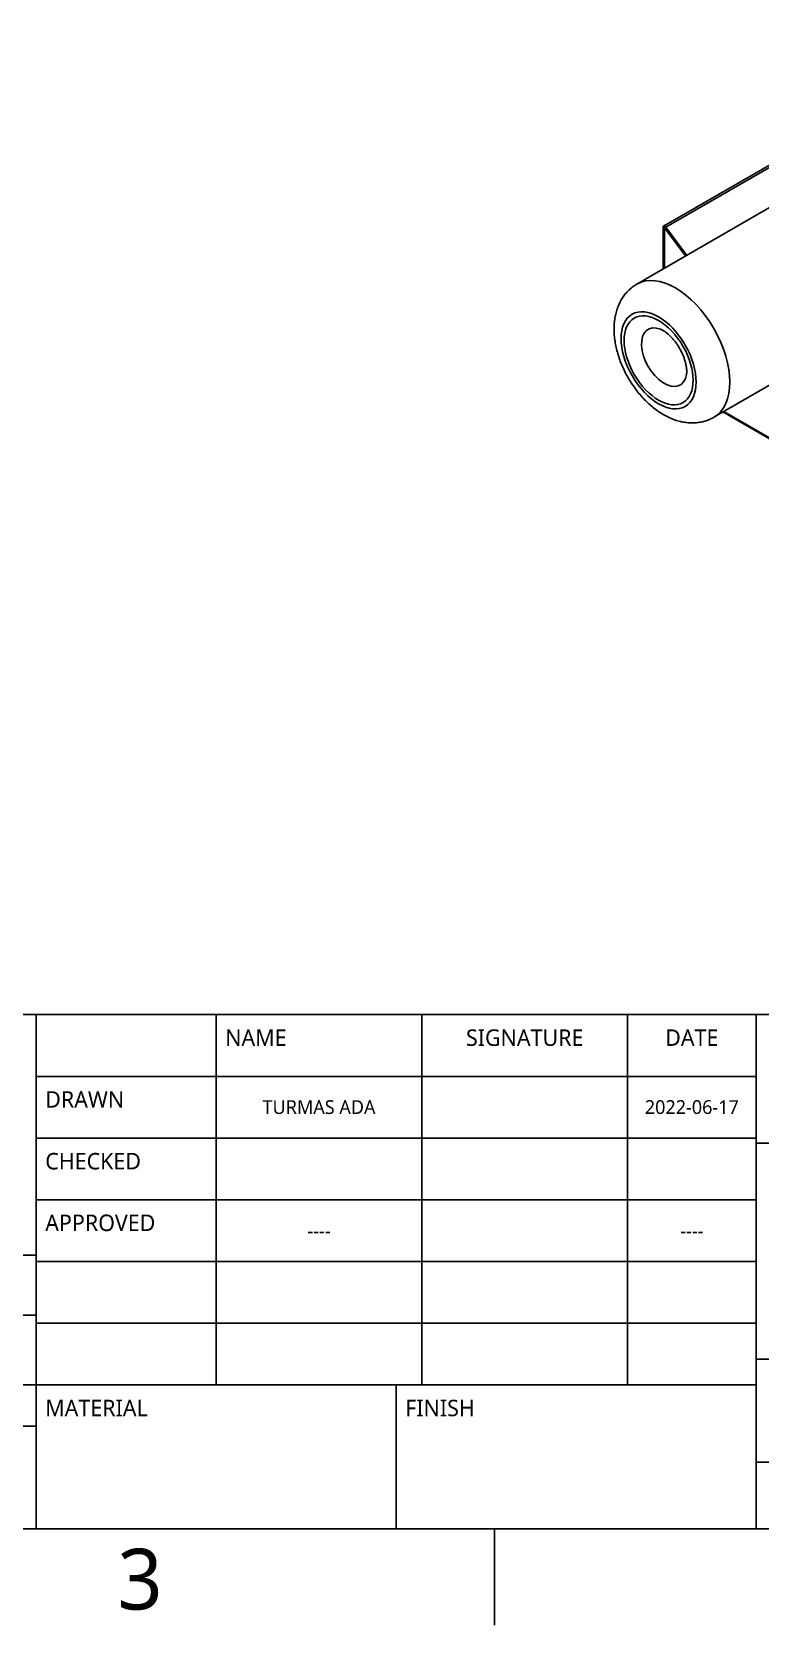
# Model space of a CAD drawing. Extents: x 1 to 420, y 0 to 296.
# Drawn here: x 234.8 to 306.8, y 0.5 to 157.9 of the extents above; entities that cross this region are included whole.
import ezdxf

# ---------------------------------------------------------------- set-up
doc = ezdxf.new("R2010")
doc.units = 0
doc.header["$LTSCALE"] = 12.7
for name, color, linetype in [('BORDER_FRAME', 7, 'CONTINUOUS'), ('BORDER_ZONES', 7, 'CONTINUOUS'), ('TANGENT_LINES', 7, 'CONTINUOUS'), ('TITLE_BLOCK', 7, 'CONTINUOUS'), ('VISIBLE', 7, 'CONTINUOUS')]:
    doc.layers.add(name, color=color, linetype=linetype)
doc.styles.add('ONSHAPE-STANDARD', font='NotoSans-Regular.ttf')
doc.styles.add('ONSHAPE-STANDARD-FIELDS', font='')
doc.styles.get('ONSHAPE-STANDARD-FIELDS').set_extended_font_data('Noto Sans')

msp = doc.modelspace()

# ---------------------------------------------------------------- linework, layer by layer
at = {"layer": 'BORDER_FRAME'}
msp.add_line((410.5, 10), (10.5, 10), dxfattribs=at)
at = {"layer": 'BORDER_ZONES'}
msp.add_line((280.5, 10), (280.5, 0.5), dxfattribs=at)
at = {"layer": 'TANGENT_LINES'}
for p, q in [((297.44, 138.58), (330.67, 157.77)), ((297.31, 138.49), (297.17, 138.57)), ((297.31, 138.49), (297.34, 138.51)), ((297.36, 138.49), (297.44, 138.58)), ((318.21, 111.69), (303.17, 120.37))]:
    msp.add_line(p, q, dxfattribs=at)
msp.add_ellipse((298.39, 126.38), major_axis=(3.8, -6.58), ratio=0.57735, start_param=0.000237, end_param=3.141704, dxfattribs=at)
for major_axis in [(2.62, -4.55), (2.41, -4.17)]:
    msp.add_ellipse((296.73, 125.43), major_axis=major_axis, ratio=0.57735, dxfattribs=at)
at = {"layer": 'TITLE_BLOCK'}
for p, q in [((194.6, 60.8), (235.24, 60.8)), ((235.24, 10), (235.24, 60.8)), ((235.24, 60.8), (306.36, 60.8)), ((253.02, 24.22), (253.02, 60.8)), ((273.34, 24.22), (273.34, 60.8)), ((293.66, 24.22), (293.66, 60.8)), ((306.36, 10), (306.36, 60.8)), ((306.36, 60.8), (410.5, 60.8)), ((235.24, 54.7), (306.36, 54.7)), ((235.24, 48.61), (306.36, 48.61)), ((306.36, 48.1), (410.5, 48.1)), ((235.24, 42.51), (306.36, 42.51)), ((194.6, 37.03), (235.24, 37.03)), ((235.24, 36.42), (306.36, 36.42)), ((194.6, 31.13), (235.24, 31.13)), ((235.24, 30.32), (306.36, 30.32)), ((306.36, 26.76), (410.5, 26.76)), ((194.6, 24.22), (235.24, 24.22)), ((235.24, 24.22), (306.36, 24.22)), ((270.8, 10), (270.8, 24.22)), ((194.6, 20.16), (235.24, 20.16)), ((306.36, 16.6), (410.5, 16.6)), ((194.6, 10), (235.24, 10))]:
    msp.add_line(p, q, dxfattribs=at)
at = {"layer": 'VISIBLE'}
for p, q in [((330.45, 157.87), (297.22, 138.69)), ((323.69, 149.76), (294.59, 132.96)), ((297.17, 134.45), (297.17, 138.57)), ((297.31, 134.53), (297.31, 138.49)), ((297.36, 138.49), (299.4, 135.74)), ((297.44, 138.58), (299.51, 135.8)), ((302.18, 119.81), (331.29, 136.61)), ((297.52, 128.14), (297.66, 128.03)), ((303.09, 120.33), (318.26, 111.57))]:
    msp.add_line(p, q, dxfattribs=at)
msp.add_arc((296.23, 126.77), 1.86, 59.6281, 68.6974, dxfattribs=at)
for centre, major_axis, start_param, end_param in [((297.34, 138.47), (0.123, -0.213), 1.768192, 3.926991), ((297.34, 138.47), (0.023, -0.0398), 1.768192, 3.926991), ((297.28, 125.74), (1.58, -2.75), 2.526128, 6.901563)]:
    msp.add_ellipse(centre, major_axis=major_axis, ratio=0.57735, start_param=start_param, end_param=end_param, dxfattribs=at)
for points, knots in [([(294.59, 132.96), (294.5, 132.9), (294.29, 132.78), (293.92, 132.49), (293.59, 132.17), (293.29, 131.8), (293.03, 131.4), (292.81, 130.97), (292.63, 130.5), (292.49, 130), (292.39, 129.48), (292.33, 128.93), (292.32, 128.35), (292.36, 127.76), (292.44, 127.15), (292.57, 126.55), (292.74, 125.94), (292.94, 125.34), (293.19, 124.75), (293.46, 124.17), (293.77, 123.61), (294.12, 123.06), (294.49, 122.54), (294.89, 122.04), (295.31, 121.57), (295.76, 121.13), (296.23, 120.73), (296.73, 120.36), (297.25, 120.04), (297.78, 119.76), (298.32, 119.54), (298.88, 119.38), (299.37, 119.29), (299.91, 119.24), (300.43, 119.25), (300.93, 119.33), (301.41, 119.45), (301.86, 119.63), (302.08, 119.75), (302.18, 119.81)], [0, 0, 0, 0, 0.021143, 0.046046, 0.070918, 0.095842, 0.120912, 0.146223, 0.171869, 0.197938, 0.22449, 0.251551, 0.279098, 0.307074, 0.3354, 0.36398, 0.392755, 0.421677, 0.450704, 0.479799, 0.508925, 0.538049, 0.567132, 0.596141, 0.625051, 0.653841, 0.682493, 0.710994, 0.739324, 0.767448, 0.795293, 0.82279, 0.848477, 0.875138, 0.901395, 0.927257, 0.952783, 0.978042, 1, 1, 1, 1]), ([(297.17, 128.38), (297.21, 128.36), (297.27, 128.32), (297.3, 128.3), (297.31, 128.3)], [0, 0, 0, 0, 0.637227, 1, 1, 1, 1]), ([(297.31, 128.3), (297.38, 128.25), (297.48, 128.17), (297.51, 128.15), (297.52, 128.14)], [0, 0, 0, 0, 0.684591, 1, 1, 1, 1]), ([(297.66, 128.03), (297.67, 128.01), (297.71, 127.98), (297.96, 127.75), (298.06, 127.64), (298.1, 127.59)], [0, 0, 0, 0, 0.193362, 0.6319, 1, 1, 1, 1]), ([(298.1, 127.59), (298.12, 127.56), (298.19, 127.49), (298.43, 127.2), (298.64, 126.89), (298.84, 126.55), (299.02, 126.2), (299.18, 125.85), (299.3, 125.5), (299.4, 125.16), (299.46, 124.85), (299.5, 124.57), (299.51, 124.34), (299.5, 124.14), (299.49, 124.07), (299.49, 124.04)], [0, 0, 0, 0, 0.050247, 0.137655, 0.22672, 0.316593, 0.406422, 0.495297, 0.582321, 0.666588, 0.747151, 0.823006, 0.893073, 0.956149, 1, 1, 1, 1])]:
    msp.add_open_spline(points, degree=3, knots=knots, dxfattribs=at)

# ---------------------------------------------------------------- texts
at = {"layer": 'BORDER_ZONES', "insert": (245.5, 5), "char_height": 6, "attachment_point": 5, "style": 'ONSHAPE-STANDARD'}
msp.add_mtext('3', dxfattribs=at)
at = {"layer": 'TITLE_BLOCK'}
for s, insert, char_height, width, attachment_point, style in [('NAME', (253.91, 59.34), 1.626, 19.9136, 1, 'ONSHAPE-STANDARD'), ('SIGNATURE', (283.5, 59.34), 1.626, 19.9136, 2, 'ONSHAPE-STANDARD'), ('DATE', (300.01, 59.34), 1.626, 12.446, 2, 'ONSHAPE-STANDARD'), ('DRAWN', (236.13, 53.24), 1.626, 17.4244, 1, 'ONSHAPE-STANDARD'), ('TURMAS ADA', (263.18, 51.66), 1.366, 20.32, 5, 'ONSHAPE-STANDARD-FIELDS'), ('2022-06-17', (300.01, 51.66), 1.366, 12.7, 5, 'ONSHAPE-STANDARD-FIELDS'), ('CHECKED', (236.13, 47.14), 1.626, 17.4244, 1, 'ONSHAPE-STANDARD'), ('APPROVED', (236.13, 41.05), 1.626, 17.4244, 1, 'ONSHAPE-STANDARD'), ('----', (263.18, 39.46), 1.366, 20.32, 5, 'ONSHAPE-STANDARD-FIELDS'), ('----', (300.01, 39.46), 1.366, 12.7, 5, 'ONSHAPE-STANDARD-FIELDS'), ('MATERIAL', (236.13, 22.76), 1.626, 34.8488, 1, 'ONSHAPE-STANDARD'), ('FINISH', (271.69, 22.76), 1.626, 34.8488, 1, 'ONSHAPE-STANDARD')]:
    msp.add_mtext(s, dxfattribs=dict(at, insert=insert, char_height=char_height, width=width, attachment_point=attachment_point, style=style))

doc.saveas('drawing.dxf')
